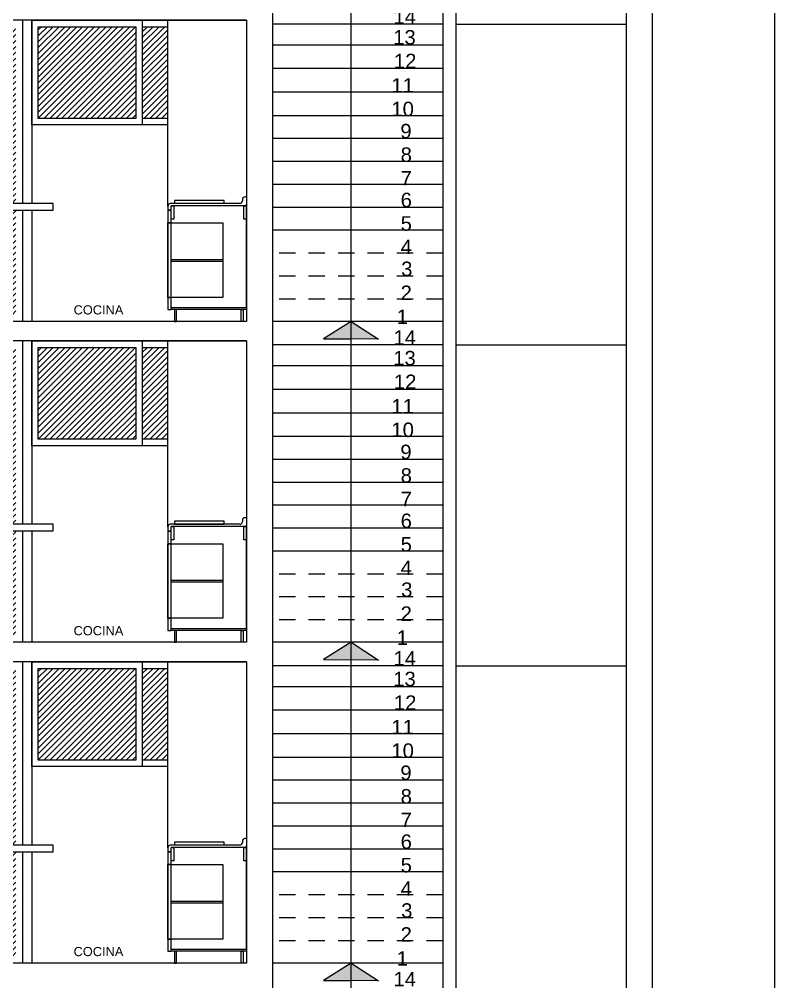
# Model space of a CAD drawing. Header units: millimetres. Extents: x 1217 to 2428, y 234 to 779.
# Drawn here: x 2241.84 to 2247.61, y 404.21 to 411.56 of the extents above; entities that cross this region are included whole.
import ezdxf

# ---------------------------------------------------------------- set-up
doc = ezdxf.new("R2010")
doc.units = ezdxf.units.MM
doc.linetypes.add('HIDDEN2', pattern=[0.1875, 0.125, -0.0625])
for name, color, linetype in [('0.1', 251, 'Continuous'), ('0.2', 2, 'Continuous'), ('0.3', 6, 'Continuous'), ('ARTEFACTOS', 4, 'Continuous'), ('estructura', 3, 'Continuous'), ('Muebles', 8, 'Continuous'), ('MURO', 5, 'Continuous'), ('Texto', 1, 'Continuous')]:
    doc.layers.add(name, color=color, linetype=linetype)
doc.styles.get("Standard").update_dxf_attribs({"font": 'arial.ttf'})

msp = doc.modelspace()

# ---------------------------------------------------------------- hatches: boundary and pattern name
at = {"layer": '0.1', "ltscale": 3}
h = msp.add_hatch(dxfattribs=at)
h.set_pattern_fill('ANSI31', color=256, scale=0.01)
h.set_pattern_definition([(45, (422.33998, -287.923547), (-0.0224506403, 0.0224506403), [])])
h.paths.add_polyline_path([(2240.28961, 411.50099), (2240.07395, 411.50099), (2240.07395, 410.07581), (2240.28961, 410.07581)])
h.paths.add_polyline_path([(2241.67351, 411.50099), (2240.33961, 411.50099), (2240.33961, 410.07581), (2240.6335, 410.07581, -0.3308107), (2240.69209, 410.03579), (2240.69209, 409.80486), (2240.75706, 409.80486, -1), (2240.75706, 409.76691), (2240.75706, 409.30099), (2241.67351, 409.30099)])
h.paths.add_polyline_path([(2241.81152, 411.50099), (2241.67351, 411.50099), (2241.67351, 409.30099), (2241.81152, 409.30099), (2241.81152, 410.10099), (2241.69651, 410.10099), (2241.69651, 410.15099), (2241.81152, 410.15099)])
h.paths.add_polyline_path([(2242.7263, 411.50099), (2241.98152, 411.50099), (2241.98152, 410.80099), (2242.7263, 410.80099)])
h.paths.add_polyline_path([(2242.97135, 411.50099), (2242.7763, 411.50099), (2242.7763, 410.80099), (2242.97135, 410.80099)])
h = msp.add_hatch(dxfattribs=at)
h.set_pattern_fill('ANSI31', color=256, scale=0.01)
h.set_pattern_definition([(45, (422.33998, -290.373547), (-0.0224506403, 0.0224506403), [])])
h.paths.add_polyline_path([(2240.28961, 409.05099), (2240.07395, 409.05099), (2240.07395, 407.62581), (2240.28961, 407.62581)])
h.paths.add_polyline_path([(2241.67351, 409.05099), (2240.33961, 409.05099), (2240.33961, 407.62581), (2240.6335, 407.62581, -0.3308107), (2240.69209, 407.58579), (2240.69209, 407.35486), (2240.75706, 407.35486, -1), (2240.75706, 407.31691), (2240.75706, 406.85099), (2241.67351, 406.85099)])
h.paths.add_polyline_path([(2241.81152, 409.05099), (2241.67351, 409.05099), (2241.67351, 406.85099), (2241.81152, 406.85099), (2241.81152, 407.65099), (2241.69651, 407.65099), (2241.69651, 407.70099), (2241.81152, 407.70099)])
h.paths.add_polyline_path([(2242.7263, 409.05099), (2241.98152, 409.05099), (2241.98152, 408.35099), (2242.7263, 408.35099)])
h.paths.add_polyline_path([(2242.97135, 409.05099), (2242.7763, 409.05099), (2242.7763, 408.35099), (2242.97135, 408.35099)])
h = msp.add_hatch(dxfattribs=at)
h.set_pattern_fill('ANSI31', color=256, scale=0.01)
h.set_pattern_definition([(45, (422.33998, -292.823548), (-0.0224506403, 0.0224506403), [])])
h.paths.add_polyline_path([(2240.28961, 406.60099), (2240.07395, 406.60099), (2240.07395, 405.17581), (2240.28961, 405.17581)])
h.paths.add_polyline_path([(2241.67351, 406.60099), (2240.33961, 406.60099), (2240.33961, 405.17581), (2240.6335, 405.17581, -0.3308107), (2240.69209, 405.13579), (2240.69209, 404.90486), (2240.75706, 404.90486, -1), (2240.75706, 404.86691), (2240.75706, 404.40099), (2241.67351, 404.40099)])
h.paths.add_polyline_path([(2241.81152, 406.60099), (2241.67351, 406.60099), (2241.67351, 404.40099), (2241.81152, 404.40099), (2241.81152, 405.20099), (2241.69651, 405.20099), (2241.69651, 405.25099), (2241.81152, 405.25099)])
h.paths.add_polyline_path([(2242.7263, 406.60099), (2241.98152, 406.60099), (2241.98152, 405.90099), (2242.7263, 405.90099)])
h.paths.add_polyline_path([(2242.97135, 406.60099), (2242.7763, 406.60099), (2242.7763, 405.90099), (2242.97135, 405.90099)])
at = {"layer": 'Muebles', "linetype": 'ByBlock'}
h = msp.add_hatch(color=256, dxfattribs=at)
h.paths.add_polyline_path([(2244.58119, 409.11471), (2244.37014, 409.11618), (2244.37108, 409.25099)])
h.paths.add_polyline_path([(2244.37108, 409.25099), (2244.37014, 409.11618), (2244.1591, 409.11765)])
h = msp.add_hatch(color=256, dxfattribs=at)
h.paths.add_polyline_path([(2244.58119, 406.66471), (2244.37014, 406.66618), (2244.37108, 406.80099)])
h.paths.add_polyline_path([(2244.37108, 406.80099), (2244.37014, 406.66618), (2244.1591, 406.66765)])
h = msp.add_hatch(color=256, dxfattribs=at)
h.paths.add_polyline_path([(2244.58119, 404.21471), (2244.37014, 404.21618), (2244.37108, 404.35099)])
h.paths.add_polyline_path([(2244.37108, 404.35099), (2244.37014, 404.21618), (2244.1591, 404.21765)])

# ---------------------------------------------------------------- linework, layer by layer
at = {"layer": '0.1', "ltscale": 3}
msp.add_lwpolyline([(2247.60666, 377.15066), (2247.60666, 438.10099)], dxfattribs=at)
at = {"layer": '0.1', "ltscale": 3, "elevation": 0}
for points in [[(2244.37108, 409.22099), (2244.37108, 411.70099)], [(2242.97135, 410.75099), (2241.93152, 410.75099), (2241.93152, 411.55099), (2243.57108, 411.55099)], [(2242.7763, 411.55099), (2242.7763, 410.75099)], [(2244.37108, 409.24099), (2244.3714, 411.58617)], [(2242.7263, 410.80099), (2241.98152, 410.80099), (2241.98152, 411.50099), (2242.7263, 411.50099)], [(2242.7263, 411.50099), (2242.7263, 410.80099)], [(2242.7763, 411.50099), (2242.97135, 411.50099)], [(2245.17108, 411.52099), (2246.47108, 411.52099)], [(2245.17108, 411.52099), (2246.47108, 411.52099)], [(2242.97135, 410.80099), (2242.7763, 410.80099)], [(2244.37108, 406.77099), (2244.37108, 409.25099)], [(2244.37108, 406.79099), (2244.3714, 409.13617)], [(2242.97135, 408.30099), (2241.93152, 408.30099), (2241.93152, 409.10099), (2243.57108, 409.10099)], [(2242.7263, 408.35099), (2241.98152, 408.35099), (2241.98152, 409.05099), (2242.7263, 409.05099)], [(2242.7263, 409.05099), (2242.7263, 408.35099)], [(2242.7763, 409.10099), (2242.7763, 408.30099)], [(2242.7763, 409.05099), (2242.97135, 409.05099)], [(2245.17108, 409.07099), (2246.47108, 409.07099)], [(2245.17108, 409.07099), (2246.47108, 409.07099)], [(2242.97135, 408.35099), (2242.7763, 408.35099)], [(2244.37108, 404.32099), (2244.37108, 406.80099)], [(2244.37108, 404.34099), (2244.3714, 406.68617)], [(2242.97135, 405.85099), (2241.93152, 405.85099), (2241.93152, 406.65099), (2243.57108, 406.65099)], [(2242.7763, 406.65099), (2242.7763, 405.85099)], [(2245.17108, 406.62099), (2246.47108, 406.62099)], [(2245.17108, 406.62099), (2246.47108, 406.62099)], [(2242.7263, 405.90099), (2241.98152, 405.90099), (2241.98152, 406.60099), (2242.7263, 406.60099)], [(2242.7263, 406.60099), (2242.7263, 405.90099)], [(2242.7763, 406.60099), (2242.97135, 406.60099)], [(2242.97135, 405.90099), (2242.7763, 405.90099)], [(2244.37108, 401.87099), (2244.37108, 404.35099)], [(2244.37108, 401.89099), (2244.3714, 404.23617)]]:
    msp.add_lwpolyline(points, dxfattribs=at)
at = {"layer": '0.1', "linetype": 'HIDDEN2', "elevation": 0}
for points in [[(2245.07108, 409.77099), (2243.77108, 409.77099)], [(2245.07108, 409.59599), (2243.77108, 409.59599)], [(2245.07108, 409.42099), (2243.77108, 409.42099)], [(2245.07108, 407.32099), (2243.77108, 407.32099)], [(2245.07108, 407.14599), (2243.77108, 407.14599)], [(2245.07108, 406.97099), (2243.77108, 406.97099)], [(2245.07108, 404.87099), (2243.77108, 404.87099)], [(2245.07108, 404.69599), (2243.77108, 404.69599)], [(2245.07108, 404.52099), (2243.77108, 404.52099)]]:
    msp.add_lwpolyline(points, dxfattribs=at)
at = {"layer": '0.2', "ltscale": 3, "elevation": 0}
for points in [[(2241.86152, 411.55099), (2241.86152, 410.15099)], [(2241.93152, 411.55099), (2241.93152, 410.15099)], [(2242.97135, 410.13074), (2242.97135, 411.55099)], [(2245.07108, 411.52099), (2243.77108, 411.52099)], [(2245.07108, 411.36099), (2243.77108, 411.36099)], [(2245.07108, 411.18099), (2243.77108, 411.18099)], [(2245.07108, 411.00099), (2243.77108, 411.00099)], [(2241.86152, 410.10099), (2241.86152, 409.25099)], [(2241.93152, 410.10099), (2241.93152, 409.25099)], [(2245.07108, 409.25099), (2243.77108, 409.25099)], [(2241.86152, 409.10099), (2241.86152, 407.70099)], [(2241.93152, 409.10099), (2241.93152, 407.70099)], [(2242.97135, 407.68074), (2242.97135, 409.10099)], [(2245.07108, 409.07099), (2243.77108, 409.07099)], [(2245.07108, 408.91099), (2243.77108, 408.91099)], [(2245.07108, 408.73099), (2243.77108, 408.73099)], [(2245.07108, 408.55099), (2243.77108, 408.55099)], [(2241.86152, 407.65099), (2241.86152, 406.80099)], [(2241.93152, 407.65099), (2241.93152, 406.80099)], [(2245.07108, 406.80099), (2243.77108, 406.80099)], [(2241.86152, 406.65099), (2241.86152, 405.25099)], [(2241.93152, 406.65099), (2241.93152, 405.25099)], [(2242.97135, 405.23074), (2242.97135, 406.65099)], [(2245.07108, 406.62099), (2243.77108, 406.62099)], [(2245.07108, 406.46099), (2243.77108, 406.46099)], [(2245.07108, 406.28099), (2243.77108, 406.28099)], [(2245.07108, 406.10099), (2243.77108, 406.10099)], [(2241.86152, 405.20099), (2241.86152, 404.35099)], [(2241.93152, 405.20099), (2241.93152, 404.35099)], [(2245.07108, 404.35099), (2243.77108, 404.35099)]]:
    msp.add_lwpolyline(points, dxfattribs=at)
at = {"layer": '0.2', "elevation": 0}
for points in [[(2243.40279, 410.17485), (2243.02177, 410.17485), (2243.02177, 410.1525), (2243.40279, 410.1525)], [(2242.97135, 409.43413), (2242.99667, 409.43413), (2242.99667, 410.00263), (2242.97135, 410.00263)], [(2242.97151, 410.00263), (2243.39013, 410.00263), (2243.39013, 409.43413), (2242.97151, 409.43413)], [(2243.40279, 407.72485), (2243.02177, 407.72485), (2243.02177, 407.7025), (2243.40279, 407.7025)], [(2242.97135, 406.98413), (2242.99667, 406.98413), (2242.99667, 407.55263), (2242.97135, 407.55263)], [(2242.97151, 407.55263), (2243.39013, 407.55263), (2243.39013, 406.98413), (2242.97151, 406.98413)], [(2243.40279, 405.27485), (2243.02177, 405.27485), (2243.02177, 405.2525), (2243.40279, 405.2525)], [(2242.97135, 404.53413), (2242.99667, 404.53413), (2242.99667, 405.10263), (2242.97135, 405.10263)], [(2242.97151, 405.10263), (2243.39013, 405.10263), (2243.39013, 404.53413), (2242.97151, 404.53413)]]:
    msp.add_lwpolyline(points, close=True, dxfattribs=at)
for points in [[(2243.39013, 409.70918), (2242.99667, 409.70918), (2242.99667, 409.72418), (2243.39013, 409.72418), (2243.39013, 409.70918)], [(2243.39013, 407.25918), (2242.99667, 407.25918), (2242.99667, 407.27418), (2243.39013, 407.27418), (2243.39013, 407.25918)], [(2243.39013, 404.80918), (2242.99667, 404.80918), (2242.99667, 404.82418), (2243.39013, 404.82418), (2243.39013, 404.80918)]]:
    msp.add_lwpolyline(points, dxfattribs=at)
at = {"layer": '0.3'}
for p, q in [((2243.52072, 410.15099, 0), (2242.98908, 410.15099, 0)), ((2243.54098, 410.18137, 0), (2243.54098, 410.17125, 0)), ((2243.57135, 410.20163, 0), (2243.56123, 410.20163, 0)), ((2243.54098, 407.73137, 0), (2243.54098, 407.72125, 0)), ((2243.57135, 407.75163, 0), (2243.56123, 407.75163, 0)), ((2243.52072, 407.70099, 0), (2242.98908, 407.70099, 0)), ((2243.54098, 405.28137, 0), (2243.54098, 405.27125, 0)), ((2243.57135, 405.30163, 0), (2243.56123, 405.30163, 0)), ((2243.52072, 405.25099, 0), (2242.98908, 405.25099, 0))]:
    msp.add_line(p, q, dxfattribs=at)
at = {"layer": '0.3', "ltscale": 3, "elevation": 0}
for points in [[(2245.07108, 410.82099), (2243.77108, 410.82099)], [(2245.07108, 410.64599), (2243.77108, 410.64599)], [(2245.07108, 410.47099), (2243.77108, 410.47099)], [(2245.07108, 410.29599), (2243.77108, 410.29599)], [(2245.07108, 408.37099), (2243.77108, 408.37099)], [(2245.07108, 408.19599), (2243.77108, 408.19599)], [(2245.07108, 408.02099), (2243.77108, 408.02099)], [(2245.07108, 407.84599), (2243.77108, 407.84599)], [(2245.07108, 405.92099), (2243.77108, 405.92099)], [(2245.07108, 405.74599), (2243.77108, 405.74599)], [(2245.07108, 405.57099), (2243.77108, 405.57099)], [(2245.07108, 405.39599), (2243.77108, 405.39599)]]:
    msp.add_lwpolyline(points, dxfattribs=at)
at = {"layer": '0.3', "elevation": 0}
for points in [[(2241.69651, 410.10099), (2242.09651, 410.10099), (2242.09651, 410.15099), (2241.69651, 410.15099)], [(2243.01692, 410.03201), (2242.99667, 410.03201), (2242.99667, 410.13327), (2243.01692, 410.13327)], [(2243.57135, 410.03201), (2243.5511, 410.03201), (2243.5511, 410.13327), (2243.57135, 410.13327)], [(2242.99667, 410.09939), (2242.97135, 410.09939), (2242.97135, 410.00438), (2242.99667, 410.00438)], [(2242.99667, 409.43413), (2242.97135, 409.43413), (2242.97135, 409.34087), (2242.99667, 409.34087)], [(2241.69651, 407.65099), (2242.09651, 407.65099), (2242.09651, 407.70099), (2241.69651, 407.70099)], [(2242.99667, 407.64939), (2242.97135, 407.64939), (2242.97135, 407.55438), (2242.99667, 407.55438)], [(2243.01692, 407.58201), (2242.99667, 407.58201), (2242.99667, 407.68327), (2243.01692, 407.68327)], [(2243.57135, 407.58201), (2243.5511, 407.58201), (2243.5511, 407.68327), (2243.57135, 407.68327)], [(2242.99667, 406.98413), (2242.97135, 406.98413), (2242.97135, 406.89087), (2242.99667, 406.89087)], [(2241.69651, 405.20099), (2242.09651, 405.20099), (2242.09651, 405.25099), (2241.69651, 405.25099)], [(2243.01692, 405.13201), (2242.99667, 405.13201), (2242.99667, 405.23327), (2243.01692, 405.23327)], [(2243.57135, 405.13201), (2243.5511, 405.13201), (2243.5511, 405.23327), (2243.57135, 405.23327)], [(2242.99667, 405.19939), (2242.97135, 405.19939), (2242.97135, 405.10438), (2242.99667, 405.10438)], [(2242.99667, 404.53413), (2242.97135, 404.53413), (2242.97135, 404.44087), (2242.99667, 404.44087)]]:
    msp.add_lwpolyline(points, close=True, dxfattribs=at)
for points in [[(2242.99667, 410.15099), (2242.99161, 410.15099, 0.4142136), (2242.97135, 410.13074), (2242.97135, 410.09939)], [(2242.99667, 407.70099), (2242.99161, 407.70099, 0.4142136), (2242.97135, 407.68074), (2242.97135, 407.64939)], [(2242.99667, 405.25099), (2242.99161, 405.25099, 0.4142136), (2242.97135, 405.23074), (2242.97135, 405.19939)]]:
    msp.add_lwpolyline(points, format="xyb", dxfattribs=at)
for points in [[(2242.97135, 410.09939), (2242.99667, 410.09939), (2242.99667, 410.13327)], [(2243.57135, 410.20163), (2243.57135, 410.13327), (2242.99667, 410.13327)], [(2243.57135, 409.34087), (2242.99667, 409.34087), (2242.99667, 409.35587), (2243.57135, 409.35587), (2243.57135, 409.34087)], [(2243.03768, 409.34087), (2243.02249, 409.34087), (2243.02249, 409.25099), (2243.03768, 409.25099), (2243.03768, 409.34087)], [(2243.53034, 409.34087), (2243.54553, 409.34087), (2243.54553, 409.25099), (2243.53034, 409.25099), (2243.53034, 409.34087)], [(2243.57135, 407.75163), (2243.57135, 407.68327), (2242.99667, 407.68327)], [(2242.97135, 407.64939), (2242.99667, 407.64939), (2242.99667, 407.68327)], [(2243.57135, 406.89087), (2242.99667, 406.89087), (2242.99667, 406.90587), (2243.57135, 406.90587), (2243.57135, 406.89087)], [(2243.03768, 406.89087), (2243.02249, 406.89087), (2243.02249, 406.80099), (2243.03768, 406.80099), (2243.03768, 406.89087)], [(2243.53034, 406.89087), (2243.54553, 406.89087), (2243.54553, 406.80099), (2243.53034, 406.80099), (2243.53034, 406.89087)], [(2243.57135, 405.30163), (2243.57135, 405.23327), (2242.99667, 405.23327)], [(2242.97135, 405.19939), (2242.99667, 405.19939), (2242.99667, 405.23327)], [(2243.57135, 404.44087), (2242.99667, 404.44087), (2242.99667, 404.45587), (2243.57135, 404.45587), (2243.57135, 404.44087)], [(2243.03768, 404.44087), (2243.02249, 404.44087), (2243.02249, 404.35099), (2243.03768, 404.35099), (2243.03768, 404.44087)], [(2243.53034, 404.44087), (2243.54553, 404.44087), (2243.54553, 404.35099), (2243.53034, 404.35099), (2243.53034, 404.44087)]]:
    msp.add_lwpolyline(points, dxfattribs=at)
at = {"layer": '0.3'}
for centre, start, end in [((2243.52072, 410.17125, 0), 270, 0), ((2243.56123, 410.18137, 0), 90, 180), ((2243.52072, 407.72125, 0), 270, 0), ((2243.56123, 407.73137, 0), 90, 180), ((2243.56123, 405.28137, 0), 90, 180), ((2243.52072, 405.27125, 0), 270, 0)]:
    msp.add_arc(centre, 0.02025, start, end, dxfattribs=at)
at = {"layer": 'ARTEFACTOS', "color": 1}
for p, q in [((2243.57135, 409.35731, 0), (2243.57135, 410.14465, 0)), ((2243.57135, 406.90731, 0), (2243.57135, 407.69465, 0)), ((2243.57135, 404.45731, 0), (2243.57135, 405.24465, 0))]:
    msp.add_line(p, q, dxfattribs=at)
at = {"layer": 'Muebles', "linetype": 'ByBlock', "elevation": 0}
for points in [[(2244.37108, 409.25099), (2244.1591, 409.11765), (2244.37014, 409.11618)], [(2244.37108, 409.25099), (2244.58119, 409.11471), (2244.37014, 409.11618)], [(2244.37108, 406.80099), (2244.1591, 406.66765), (2244.37014, 406.66618)], [(2244.37108, 406.80099), (2244.58119, 406.66471), (2244.37014, 406.66618)], [(2244.37108, 404.35099), (2244.1591, 404.21765), (2244.37014, 404.21618)], [(2244.37108, 404.35099), (2244.58119, 404.21471), (2244.37014, 404.21618)]]:
    msp.add_lwpolyline(points, dxfattribs=at)
at = {"layer": 'MURO', "ltscale": 3}
msp.add_line((2246.67108, 438.10099, 0), (2246.67108, 373.37099, 0), dxfattribs=at)
at = {"layer": 'MURO', "ltscale": 3, "elevation": 0}
for points in [[(2246.47108, 436.20099), (2246.47108, 374.87099)], [(2243.77108, 436.05099), (2243.77108, 378.27099)], [(2245.17108, 413.97099), (2245.17108, 411.49099)], [(2245.07108, 412.39599), (2245.07108, 411.49099)], [(2245.07108, 411.70099), (2245.07108, 410.12099)], [(2245.17108, 411.70099), (2245.17108, 409.25099)], [(2243.57108, 411.55099), (2238.76771, 411.55099)], [(2243.57108, 411.55099), (2243.57108, 409.25099)], [(2245.07108, 411.52099), (2245.07108, 410.12099)], [(2245.17108, 411.52099), (2245.17108, 409.04099)], [(2245.07108, 410.12099), (2243.77108, 410.12099)], [(2245.07108, 410.12099), (2245.07108, 409.25099)], [(2245.07108, 409.94599), (2243.77108, 409.94599)], [(2245.07108, 409.94599), (2245.07108, 409.04099)], [(2243.57108, 409.25099), (2238.76771, 409.25099)], [(2245.07108, 409.25099), (2245.07108, 407.67099)], [(2245.17108, 409.25099), (2245.17108, 406.80099)], [(2243.57108, 409.10099), (2238.76771, 409.10099)], [(2243.57108, 409.10099), (2243.57108, 406.80099)], [(2245.07108, 409.07099), (2245.07108, 407.67099)], [(2245.17108, 409.07099), (2245.17108, 406.59099)], [(2245.07108, 407.67099), (2243.77108, 407.67099)], [(2245.07108, 407.67099), (2245.07108, 406.80099)], [(2245.07108, 407.49599), (2243.77108, 407.49599)], [(2245.07108, 407.49599), (2245.07108, 406.59099)], [(2243.57108, 406.80099), (2238.76771, 406.80099)], [(2245.07108, 406.80099), (2245.07108, 405.22099)], [(2245.17108, 406.80099), (2245.17108, 404.35099)], [(2243.57108, 406.65099), (2238.76771, 406.65099)], [(2243.57108, 406.65099), (2243.57108, 404.35099)], [(2245.07108, 406.62099), (2245.07108, 405.22099)], [(2245.17108, 406.62099), (2245.17108, 404.14099)], [(2245.07108, 405.22099), (2243.77108, 405.22099)], [(2245.07108, 405.22099), (2245.07108, 404.35099)], [(2245.07108, 405.04599), (2243.77108, 405.04599)], [(2245.07108, 405.04599), (2245.07108, 404.14099)], [(2243.57108, 404.35099), (2238.76771, 404.35099)], [(2245.07108, 404.35099), (2245.07108, 402.77099)], [(2245.17108, 404.35099), (2245.17108, 401.90099)]]:
    msp.add_lwpolyline(points, dxfattribs=at)

# ---------------------------------------------------------------- texts
at = {"layer": 'estructura', "color": 1, "char_height": 0.1106475, "width": 0.1026, "attachment_point": 9, "line_spacing_factor": 0.938532}
for s, insert in [('\\fArial|b0|i0|c0|p34|;14', (2244.86706, 411.52231, 0)), ('\\fArial|b0|i0|c0|p34|;13', (2244.86487, 411.36305, 0)), ('\\fArial|b0|i0|c0|p34|;12', (2244.86966, 411.18385, 0)), ('\\fArial|b0|i0|c0|p34|;11', (2244.8505, 410.9969, 0)), ('\\fArial|b0|i0|c0|p34|;10', (2244.8505, 410.8159, 0)), ('\\fArial|b0|i0|c0|p34|;9', (2244.83306, 410.64707, 0)), ('\\fArial|b0|i0|c0|p34|;8', (2244.83542, 410.4673, 0)), ('\\fArial|b0|i0|c0|p34|;7', (2244.83542, 410.28879, 0)), ('\\fArial|b0|i0|c0|p34|;6', (2244.83542, 410.12087, 0)), ('\\fArial|b0|i0|c0|p34|;5', (2244.83542, 409.94123, 0)), ('\\fArial|b0|i0|c0|p34|;4', (2244.83542, 409.76404, 0)), ('\\fArial|b0|i0|c0|p34|;3', (2244.83945, 409.59491, 0)), ('\\fArial|b0|i0|c0|p34|;2', (2244.83542, 409.41369, 0)), ('\\fArial|b0|i0|c0|p34|;1', (2244.80516, 409.23046, 0)), ('\\fArial|b0|i0|c0|p34|;14', (2244.86706, 409.07231, 0)), ('\\fArial|b0|i0|c0|p34|;13', (2244.86487, 408.91305, 0)), ('\\fArial|b0|i0|c0|p34|;12', (2244.86966, 408.73385, 0)), ('\\fArial|b0|i0|c0|p34|;11', (2244.8505, 408.5469, 0)), ('\\fArial|b0|i0|c0|p34|;10', (2244.8505, 408.3659, 0)), ('\\fArial|b0|i0|c0|p34|;9', (2244.83306, 408.19707, 0)), ('\\fArial|b0|i0|c0|p34|;8', (2244.83542, 408.0173, 0)), ('\\fArial|b0|i0|c0|p34|;7', (2244.83542, 407.83879, 0)), ('\\fArial|b0|i0|c0|p34|;6', (2244.83542, 407.67087, 0)), ('\\fArial|b0|i0|c0|p34|;5', (2244.83542, 407.49123, 0)), ('\\fArial|b0|i0|c0|p34|;4', (2244.83542, 407.31404, 0)), ('\\fArial|b0|i0|c0|p34|;3', (2244.83945, 407.14491, 0)), ('\\fArial|b0|i0|c0|p34|;2', (2244.83542, 406.96369, 0)), ('\\fArial|b0|i0|c0|p34|;1', (2244.80516, 406.78046, 0)), ('\\fArial|b0|i0|c0|p34|;14', (2244.86706, 406.62231, 0)), ('\\fArial|b0|i0|c0|p34|;13', (2244.86487, 406.46305, 0)), ('\\fArial|b0|i0|c0|p34|;12', (2244.86966, 406.28385, 0)), ('\\fArial|b0|i0|c0|p34|;11', (2244.8505, 406.0969, 0)), ('\\fArial|b0|i0|c0|p34|;10', (2244.8505, 405.9159, 0)), ('\\fArial|b0|i0|c0|p34|;9', (2244.83306, 405.74707, 0)), ('\\fArial|b0|i0|c0|p34|;8', (2244.83542, 405.5673, 0)), ('\\fArial|b0|i0|c0|p34|;7', (2244.83542, 405.38879, 0)), ('\\fArial|b0|i0|c0|p34|;6', (2244.83542, 405.22087, 0)), ('\\fArial|b0|i0|c0|p34|;5', (2244.83542, 405.04123, 0)), ('\\fArial|b0|i0|c0|p34|;4', (2244.83542, 404.86404, 0)), ('\\fArial|b0|i0|c0|p34|;3', (2244.83945, 404.69491, 0)), ('\\fArial|b0|i0|c0|p34|;2', (2244.83542, 404.51369, 0)), ('\\fArial|b0|i0|c0|p34|;1', (2244.80516, 404.33046, 0)), ('\\fArial|b0|i0|c0|p34|;14', (2244.86706, 404.17231, 0))]:
    msp.add_mtext(s, dxfattribs=dict(at, insert=insert))
at = {"layer": 'Texto', "char_height": 0.07, "width": 0.4782903, "attachment_point": 5}
for insert in [(2242.44168, 409.33805, 0), (2242.44168, 406.88805, 0), (2242.44168, 404.43805, 0)]:
    msp.add_mtext('COCINA', dxfattribs=dict(at, insert=insert))

doc.saveas('drawing.dxf')
